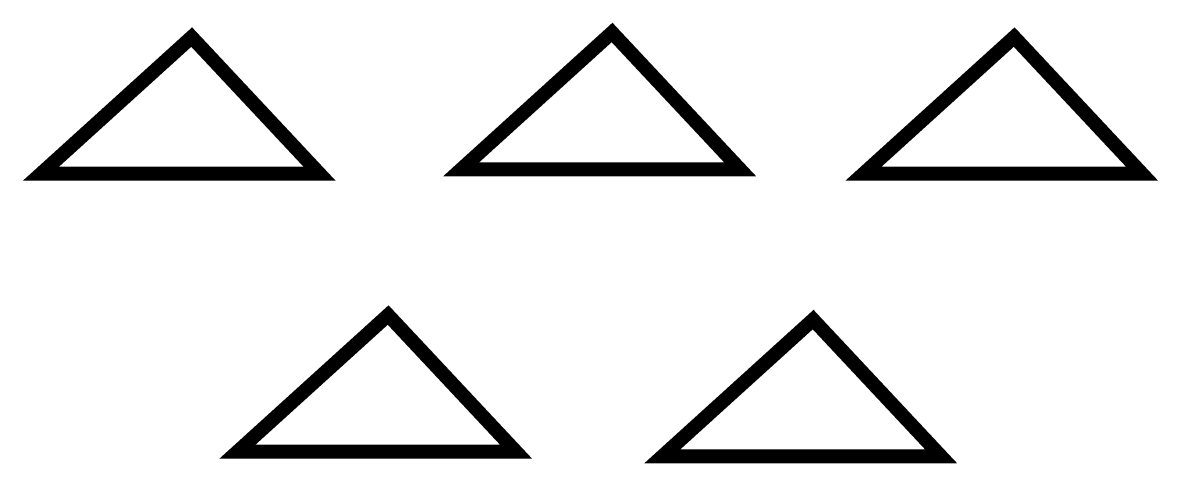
# Model space of a CAD drawing. Extents: x -0.16 to 7.93, y -0.02 to 3.13.
import ezdxf

# ---------------------------------------------------------------- set-up
doc = ezdxf.new("R2010")
doc.units = 0
doc.header["$MEASUREMENT"] = 0
doc.layers.get('0').update_dxf_attribs({"linetype": 'CONTINUOUS'})

msp = doc.modelspace()

# ---------------------------------------------------------------- linework, layer by layer
at = {"const_width": 0.1}
for points in [[(1.0419, 3.0225), (-0.0327, 2.0469), (1.9537, 2.0469), (1.0419, 3.0225)], [(4.0378, 3.0551), (2.9632, 2.0794), (4.9496, 2.0794), (4.0378, 3.0551)], [(6.9035, 3.0225), (5.8289, 2.0469), (7.8153, 2.0469), (6.9035, 3.0225)], [(2.4422, 1.0387), (1.3676, 0.0631), (3.354, 0.0631), (2.4422, 1.0387)], [(5.4707, 1.0062), (4.396, 0.0305), (6.3825, 0.0305), (5.4707, 1.0062)]]:
    msp.add_lwpolyline(points, close=True, dxfattribs=at)

doc.saveas('drawing.dxf')
